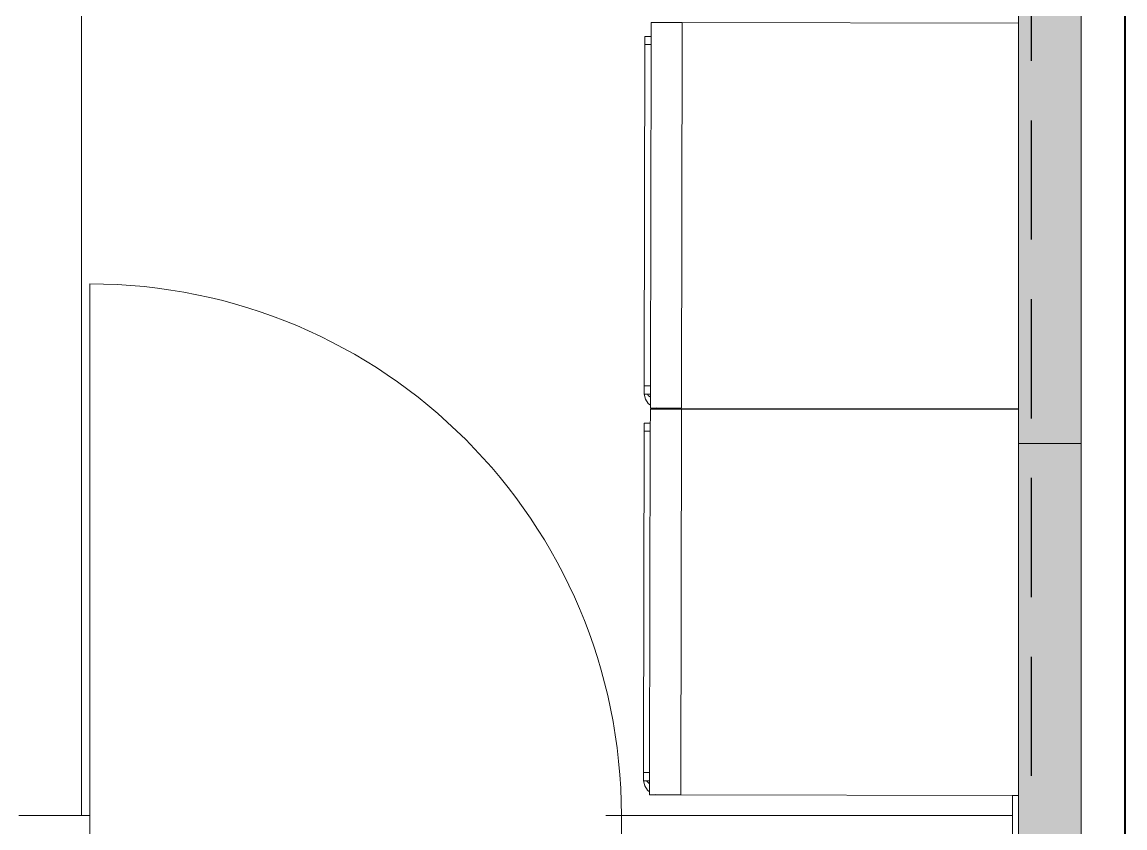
# Model space of a CAD drawing. Header units: millimetres. Extents: x 567392 to 582402, y 4512800 to 4518063.
# Drawn here: x 569041.4 to 569217.8, y 4514235.1 to 4514363.9 of the extents above; entities that cross this region are included whole.
import ezdxf

# ---------------------------------------------------------------- set-up
doc = ezdxf.new("R2010")
doc.units = ezdxf.units.MM
doc.linetypes.add('DASHED2', pattern=[9.525, 6.35, -3.175])
doc.layers.add('A-STRC-01', color=2, linetype='Continuous', lineweight=40)
doc.layers.add('a_8', color=8, linetype='Continuous', lineweight=0)
doc.layers.add('a_p1_d', color=1, linetype='DASHED2')

# ---------------------------------------------------------------- blocks, each defined once
blk = doc.blocks.new('A$C4A613EE6')
h = blk.add_hatch(color=256)
h.dxf.hatch_style = 1
h.paths.add_polyline_path([(12300, -100), (0, -100), (0, 0), (12300, 0)])
for p, q in [((0, 0), (2200, 0)), ((2200, -100), (2200, 0)), ((12300, 0), (2200, 0)), ((1528.3, -100), (1524.6, -100)), ((1527.3, -637.8), (1528.3, -100)), ((2144.6, -100), (1528.3, -100)), ((2143.6, -638.9), (2144.6, -100)), ((2146.3, -100), (2144.6, -100)), ((2145.3, -638.9), (2146.3, -100)), ((2200, -100), (2146.3, -100)), ((2200, -100), (2759.8, -100)), ((2759.8, -100), (2762.6, -100)), ((2762.6, -110), (2762.6, -100)), ((2762.6, -100), (2860, -100)), ((2761.6, -640), (2762.6, -110)), ((2762.6, -110), (2795, -110)), ((2860, -110), (2795, -110)), ((2795, -760), (2795, -110)), ((1527.3, -637.8), (1527.3, -647.8)), ((1530.1, -637.8), (1527.3, -637.8)), ((1527.5, -647.8), (1527.3, -647.8)), ((1527.3, -647.8), (1527.3, -677.8)), ((1530.1, -637.8), (1543.1, -637.8)), ((1543.1, -637.8), (2130.6, -638.9)), ((2130.6, -638.9), (2140.8, -638.9)), ((2143.6, -638.9), (2140.8, -638.9)), ((2143.6, -648.9), (2143.4, -648.9)), ((2143.5, -678.9), (2143.6, -648.9)), ((2143.6, -648.9), (2143.6, -638.9)), ((2145.3, -638.9), (2145.3, -648.9)), ((2148.1, -638.9), (2145.3, -638.9)), ((2145.5, -648.9), (2145.3, -648.9)), ((2145.3, -648.9), (2145.3, -678.9)), ((2148.1, -638.9), (2161.1, -638.9)), ((2161.1, -638.9), (2748.6, -640)), ((2748.6, -640), (2758.8, -640)), ((2761.6, -640), (2758.8, -640)), ((2761.6, -650), (2761.4, -650)), ((2761.5, -680), (2761.6, -650)), ((2761.6, -650), (2761.6, -640)), ((1527.2, -687.8), (1527.3, -677.8)), ((1527.2, -687.8), (1530, -687.8)), ((1527.5, -677.8), (1527.3, -677.8)), ((1540.2, -687.8), (1530, -687.8)), ((1540.2, -687.8), (1543, -687.8)), ((1549.6, -687.8), (1543, -687.8)), ((2143.5, -678.9), (2143.3, -678.9)), ((2143.3, -679.5), (2143.5, -678.9)), ((2143.5, -688.9), (2143.5, -678.9)), ((2145.2, -688.9), (2145.3, -678.9)), ((2145.5, -678.9), (2145.3, -678.9)), ((2761.5, -680), (2761.3, -680)), ((2761.3, -680.7), (2761.5, -680)), ((2761.5, -690.1), (2761.5, -680)), ((1562.6, -687.8), (1549.6, -687.8)), ((1549.6, -697.8), (1549.6, -687.8)), ((1549.6, -697.8), (1562.6, -697.8)), ((2108.2, -688.9), (1562.6, -687.8)), ((1562.6, -697.8), (1562.6, -687.8)), ((1562.6, -697.8), (2085.8, -698.8)), ((2098.8, -698.8), (2085.8, -698.8)), ((2108.1, -698.9), (2098.8, -698.8)), ((2108.1, -698.9), (2108.2, -688.9)), ((2108.1, -698.9), (2108.2, -698.8)), ((2121.2, -688.9), (2108.2, -688.9)), ((2121.1, -698.9), (2108.2, -698.8)), ((2121.2, -688.9), (2121.1, -693.6)), ((2121.1, -693.6), (2123.2, -692.3)), ((2121.1, -698.9), (2121.1, -693.6)), ((2121.1, -698.9), (2129.3, -696.7)), ((2125.9, -688.9), (2121.2, -688.9)), ((2123.2, -692.3), (2125.9, -688.9)), ((2130.5, -688.9), (2125.9, -688.9)), ((2129.3, -696.7), (2136.2, -692.3)), ((2138.9, -688.9), (2130.5, -688.9)), ((2136.2, -692.3), (2138.9, -688.9)), ((2143.5, -688.9), (2138.9, -688.9)), ((2145.2, -688.9), (2148, -688.9)), ((2158.2, -688.9), (2148, -688.9)), ((2158.2, -688.9), (2161, -688.9)), ((2167.6, -689), (2161, -688.9)), ((2180.6, -689), (2167.6, -689)), ((2167.6, -699), (2167.6, -689)), ((2167.6, -699), (2180.6, -699)), ((2726.2, -690), (2180.6, -689)), ((2180.6, -699), (2180.6, -689)), ((2180.6, -699), (2703.8, -700)), ((2716.8, -700), (2703.8, -700)), ((2726.1, -700), (2716.8, -700)), ((2726.1, -700), (2726.2, -690)), ((2726.1, -700), (2726.2, -700)), ((2739.2, -690), (2726.2, -690)), ((2739.1, -700), (2726.2, -700)), ((2739.2, -690), (2739.1, -694.8)), ((2739.1, -694.8), (2741.2, -693.5)), ((2739.1, -700), (2739.1, -694.8)), ((2739.1, -700), (2747.3, -697.9)), ((2743.9, -690), (2739.2, -690)), ((2741.2, -693.5), (2743.9, -690)), ((2748.5, -690.1), (2743.9, -690)), ((2747.3, -697.9), (2754.2, -693.5)), ((2756.9, -690), (2748.5, -690.1)), ((2754.2, -693.5), (2756.9, -690)), ((2761.5, -690.1), (2756.9, -690)), ((2795, -735.2), (2860, -735.2)), ((2795, -1585.2), (1945, -1585.2)), ((2795, -1698.5), (2795, -1585.2)), ((2795, -1585.2), (2860, -1585.2)), ((2795, -1598.7), (100, -1598.7))]:
    blk.add_line(p, q)
blk.add_lwpolyline([(12300, -100), (0, -100), (0, 0), (12300, 0)], close=True)
blk.add_arc((2795, -1585.2), 850, 90, 180)

msp = doc.modelspace()

# ---------------------------------------------------------------- linework, layer by layer
at = {"layer": 'A-STRC-01', "color": 3}
msp.add_lwpolyline([(569217.802, 4514562.52), (569217.802, 4513906.52)], dxfattribs=at)
at = {"layer": 'a_p1_d', "ltscale": 3}
msp.add_lwpolyline([(569202.802, 4515062.52), (569202.802, 4513366.52)], dxfattribs=at)

# ---------------------------------------------------------------- block references
at = {"layer": 'a_8', "xscale": 0.09999999999999998, "yscale": 0.09999999999999998, "zscale": 0.09999999999999998, "rotation": 270}
msp.add_blockref('A$C4A613EE6', (569210.802, 4514516.52), dxfattribs=at)

doc.saveas('drawing.dxf')
